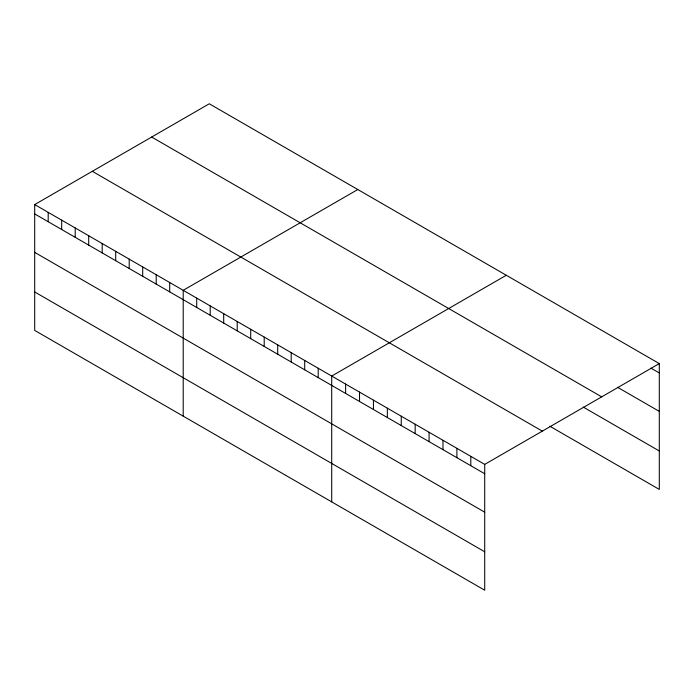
<?xml version="1.0" encoding="UTF-8"?>
<svg xmlns="http://www.w3.org/2000/svg" width="694" height="694" viewBox="0 0 694 694"><rect width="100%" height="100%" fill="white"/><g stroke="black" fill="none" stroke-linecap="round" stroke-linejoin="round"><path stroke-width="1.04" d="M34.7 204.574L484.716 464.39L484.716 590.221L34.7 330.405L34.7 204.574L209.284 103.779L659.3 363.595L659.3 489.426L549.882 426.246M357.792 189.523L183.207 290.318L183.207 416.14M506.299 275.258L331.706 376.053L331.706 501.883M484.716 464.39L659.3 363.595M650.955 368.132L659.3 372.956M617.573 387.295L659.3 411.386M151.674 137.048L601.689 396.855M583.264 407.083L659.3 450.987M92.311 171.314L542.326 431.13M34.7 213.934L484.716 473.75M34.7 252.373L484.716 512.181M34.7 291.966L484.716 551.782M470.801 456.357L470.801 465.717M456.895 448.333L456.895 457.684M442.989 440.3L442.989 449.66M429.074 432.267L429.074 441.627M415.168 424.242L415.168 433.594M401.253 416.209L401.253 425.569M387.347 408.176L387.347 417.536M373.441 400.143L373.441 409.503M359.527 392.119L359.527 401.47M345.621 384.086L345.621 393.446M318.208 368.262L318.208 377.614M304.709 360.464L304.709 369.824M291.211 352.673L291.211 362.025M277.704 344.875L277.704 354.235M264.206 337.084L264.206 346.436M250.708 329.286L250.708 338.646M237.209 321.496L237.209 330.856M223.702 313.697L223.702 323.057M210.204 305.907L210.204 315.267M196.706 298.108L196.706 307.468M169.7 282.519L169.7 291.879M156.202 274.729L156.202 284.089M142.704 266.93L142.704 276.29M129.205 259.14L129.205 268.5M115.698 251.341L115.698 260.701M102.2 243.551L102.2 252.911M88.702 235.752L88.702 245.112M75.204 227.962L75.204 237.322M61.697 220.163L61.697 229.523M48.198 212.373L48.198 221.733"/></g></svg>
